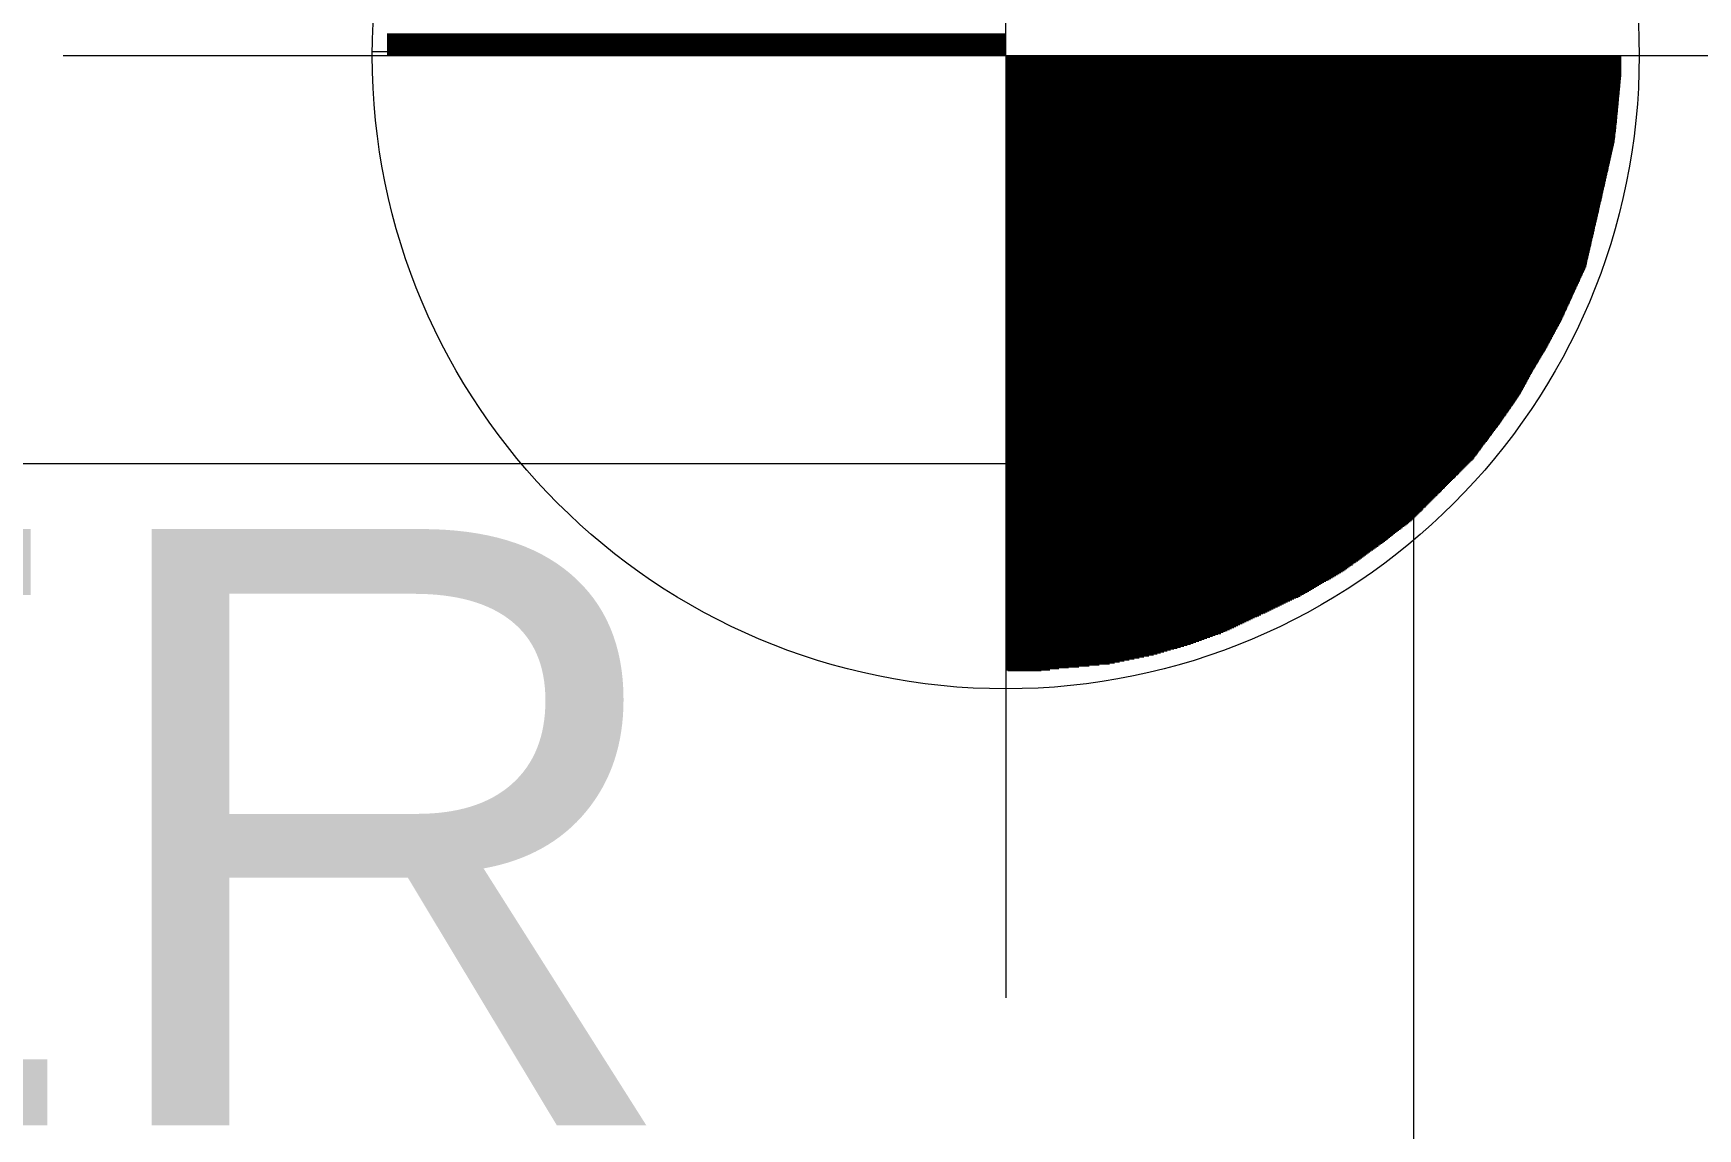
# Model space of a CAD drawing. Header units: millimetres. Extents: x 809 to 8159, y 33 to 4533.
# Drawn here: x 2385.38 to 2417.27, y 2997.61 to 3018.6 of the extents above; entities that cross this region are included whole.
import ezdxf

# ---------------------------------------------------------------- set-up
doc = ezdxf.new("R2010")
doc.units = ezdxf.units.MM
for name, color, linetype, lineweight in [('cevre kotlar', 6, 'Continuous', 0), ('DUVAR TARAMA', 9, 'Continuous', 9), ('MAHAL', 6, 'Continuous', 0), ('MERDIVEN', 4, 'Continuous', 0)]:
    doc.layers.add(name, color=color, linetype=linetype, lineweight=lineweight)
doc.styles.get("Standard").update_dxf_attribs({"font": 'arial.ttf'})

# ---------------------------------------------------------------- blocks, each defined once
blk = doc.blocks.new('K_K')
at = {"layer": 'cevre kotlar', "color": 2, "lineweight": 0}
for p, q in [((-0.0088, 0.0012), (-0.0085, 0.7383)), ((-0.4925, 0.0183), (-0.0086, 0.0183)), ((-0.4925, 0.0175), (-0.0086, 0.0175)), ((-0.4925, 0.0168), (-0.0086, 0.0168)), ((-0.4925, 0.016), (-0.0086, 0.016)), ((-0.4925, 0.0152), (-0.0086, 0.0152)), ((-0.4925, 0.0145), (-0.0086, 0.0145)), ((-0.4925, 0.0137), (-0.0086, 0.0137)), ((-0.7459, 0.0014), (-0.0086, 0.0014)), ((-0.5042, 0.0045), (-0.0086, 0.0045)), ((-0.4925, 0.0129), (-0.0086, 0.0129)), ((-0.4925, 0.0122), (-0.0086, 0.0122)), ((-0.4925, 0.0114), (-0.0086, 0.0114)), ((-0.4925, 0.0106), (-0.0086, 0.0106)), ((-0.4925, 0.0099), (-0.0086, 0.0099)), ((-0.4925, 0.0091), (-0.0086, 0.0091)), ((-0.4925, 0.0083), (-0.0086, 0.0083)), ((-0.4925, 0.0076), (-0.0086, 0.0076)), ((-0.4925, 0.0068), (-0.0086, 0.0068)), ((-0.4925, 0.006), (-0.0086, 0.006)), ((-0.4925, 0.0053), (-0.0086, 0.0053)), ((-0.4925, 0.0037), (-0.0086, 0.0037)), ((-0.4925, 0.003), (-0.0086, 0.003)), ((-0.4925, 0.0022), (-0.0086, 0.0022)), ((-0.0088, 0.0012), (-0.0088, -0.7359)), ((-0.0088, 0.0012), (0.7284, 0.0012)), ((-0.0088, 0.0004), (0.4725, 0.0004)), ((-0.0088, -0.0003), (0.4725, -0.0003)), ((-0.0088, -0.0011), (0.4725, -0.0011)), ((-0.0088, -0.0019), (0.4725, -0.0019)), ((-0.0088, -0.0026), (0.4725, -0.0026)), ((-0.0088, -0.0034), (0.4725, -0.0034)), ((-0.0088, -0.0042), (0.4725, -0.0042)), ((-0.0088, -0.0049), (0.4725, -0.0049)), ((-0.0088, -0.0057), (0.4725, -0.0057)), ((-0.0088, -0.0065), (0.4725, -0.0065)), ((-0.0088, -0.0072), (0.4725, -0.0072)), ((-0.0088, -0.008), (0.4725, -0.008)), ((-0.0088, -0.0088), (0.4725, -0.0088)), ((-0.0088, -0.0095), (0.4725, -0.0095)), ((-0.0088, -0.0103), (0.4725, -0.0103)), ((-0.0088, -0.0111), (0.4725, -0.0111)), ((-0.0088, -0.0119), (0.4725, -0.0119)), ((-0.0088, -0.0126), (0.4725, -0.0126)), ((-0.0088, -0.0134), (0.4725, -0.0134)), ((-0.0088, -0.0142), (0.4725, -0.0142)), ((-0.0088, -0.0149), (0.4724, -0.0149)), ((-0.0088, -0.0157), (0.4723, -0.0157)), ((-0.0088, -0.0165), (0.4723, -0.0165)), ((-0.0088, -0.0172), (0.4722, -0.0172)), ((-0.0088, -0.018), (0.4721, -0.018)), ((-0.0088, -0.0188), (0.472, -0.0188)), ((-0.0088, -0.0195), (0.472, -0.0195)), ((-0.0088, -0.0203), (0.4719, -0.0203)), ((-0.0088, -0.0211), (0.4718, -0.0211)), ((-0.0088, -0.0218), (0.4718, -0.0218)), ((-0.0088, -0.0226), (0.4717, -0.0226)), ((-0.0088, -0.0234), (0.4716, -0.0234)), ((-0.0088, -0.0241), (0.4715, -0.0241)), ((-0.0088, -0.0249), (0.4715, -0.0249)), ((-0.0088, -0.0257), (0.4714, -0.0257)), ((-0.0088, -0.0264), (0.4713, -0.0264)), ((-0.0088, -0.0272), (0.4712, -0.0272)), ((-0.0088, -0.028), (0.4712, -0.028)), ((-0.0088, -0.0287), (0.4711, -0.0287)), ((-0.0088, -0.0295), (0.471, -0.0295)), ((-0.0088, -0.0303), (0.4709, -0.0303)), ((-0.0088, -0.031), (0.4709, -0.031)), ((-0.0088, -0.0318), (0.4708, -0.0318)), ((-0.0088, -0.0326), (0.4707, -0.0326)), ((-0.0088, -0.0333), (0.4707, -0.0333)), ((-0.0088, -0.0341), (0.4706, -0.0341)), ((-0.0088, -0.0349), (0.4705, -0.0349)), ((-0.0088, -0.0356), (0.4704, -0.0356)), ((-0.0088, -0.0364), (0.4704, -0.0364)), ((-0.0088, -0.0372), (0.4703, -0.0372)), ((-0.0088, -0.0379), (0.4702, -0.0379)), ((-0.0088, -0.0387), (0.4701, -0.0387)), ((-0.0088, -0.0395), (0.4701, -0.0395)), ((-0.0088, -0.0402), (0.47, -0.0402)), ((-0.0088, -0.041), (0.4699, -0.041)), ((-0.0088, -0.0418), (0.4699, -0.0418)), ((-0.0088, -0.0425), (0.4698, -0.0425)), ((-0.0088, -0.0433), (0.4697, -0.0433)), ((-0.0088, -0.0441), (0.4696, -0.0441)), ((-0.0088, -0.0448), (0.4696, -0.0448)), ((-0.0088, -0.0456), (0.4695, -0.0456)), ((-0.0088, -0.0464), (0.4694, -0.0464)), ((-0.0088, -0.0471), (0.4693, -0.0471)), ((-0.0088, -0.0479), (0.4693, -0.0479)), ((-0.0088, -0.0487), (0.4692, -0.0487)), ((-0.0088, -0.0495), (0.4691, -0.0495)), ((-0.0088, -0.0502), (0.469, -0.0502)), ((-0.0088, -0.051), (0.469, -0.051)), ((-0.0088, -0.0518), (0.4689, -0.0518)), ((-0.0088, -0.0525), (0.4688, -0.0525)), ((-0.0088, -0.0533), (0.4687, -0.0533)), ((-0.0088, -0.0541), (0.4686, -0.0541)), ((-0.0088, -0.0548), (0.4685, -0.0548)), ((-0.0088, -0.0556), (0.4685, -0.0556)), ((-0.0088, -0.0564), (0.4684, -0.0564)), ((-0.0088, -0.0571), (0.4683, -0.0571)), ((-0.0088, -0.0579), (0.4682, -0.0579)), ((-0.0088, -0.0587), (0.4681, -0.0587)), ((-0.0088, -0.0594), (0.468, -0.0594)), ((-0.0088, -0.0602), (0.4679, -0.0602)), ((-0.0088, -0.061), (0.4679, -0.061)), ((-0.0088, -0.0617), (0.4678, -0.0617)), ((-0.0088, -0.0625), (0.4677, -0.0625)), ((-0.0088, -0.0633), (0.4676, -0.0633)), ((-0.0088, -0.064), (0.4675, -0.064)), ((-0.0088, -0.0648), (0.4674, -0.0648)), ((-0.0088, -0.0656), (0.4673, -0.0656)), ((-0.0088, -0.0663), (0.4672, -0.0663)), ((-0.0088, -0.0671), (0.467, -0.0671)), ((-0.0088, -0.0679), (0.4668, -0.0679)), ((-0.0088, -0.0686), (0.4667, -0.0686)), ((-0.0088, -0.0694), (0.4665, -0.0694)), ((-0.0088, -0.0702), (0.4663, -0.0702)), ((-0.0088, -0.0709), (0.4662, -0.0709)), ((-0.0088, -0.0717), (0.466, -0.0717)), ((-0.0088, -0.0725), (0.4658, -0.0725)), ((-0.0088, -0.0732), (0.4656, -0.0732)), ((-0.0088, -0.074), (0.4655, -0.074)), ((-0.0088, -0.0748), (0.4653, -0.0748)), ((-0.0088, -0.0755), (0.4651, -0.0755)), ((-0.0088, -0.0763), (0.4649, -0.0763)), ((-0.0088, -0.0771), (0.4648, -0.0771)), ((-0.0088, -0.0778), (0.4646, -0.0778)), ((-0.0088, -0.0786), (0.4644, -0.0786)), ((-0.0088, -0.0794), (0.4642, -0.0794)), ((-0.0088, -0.0801), (0.4641, -0.0801)), ((-0.0088, -0.0809), (0.4639, -0.0809)), ((-0.0088, -0.0817), (0.4637, -0.0817)), ((-0.0088, -0.0824), (0.4636, -0.0824)), ((-0.0088, -0.0832), (0.4634, -0.0832)), ((-0.0088, -0.084), (0.4632, -0.084)), ((-0.0088, -0.0847), (0.463, -0.0847)), ((-0.0088, -0.0855), (0.4629, -0.0855)), ((-0.0088, -0.0863), (0.4627, -0.0863)), ((-0.0088, -0.0871), (0.4625, -0.0871)), ((-0.0088, -0.0878), (0.4623, -0.0878)), ((-0.0088, -0.0886), (0.4622, -0.0886)), ((-0.0088, -0.0894), (0.462, -0.0894)), ((-0.0088, -0.0901), (0.4618, -0.0901)), ((-0.0088, -0.0909), (0.4616, -0.0909)), ((-0.0088, -0.0917), (0.4615, -0.0917)), ((-0.0088, -0.0924), (0.4613, -0.0924)), ((-0.0088, -0.0932), (0.4611, -0.0932)), ((-0.0088, -0.094), (0.461, -0.094)), ((-0.0088, -0.0947), (0.4608, -0.0947)), ((-0.0088, -0.0955), (0.4606, -0.0955)), ((-0.0088, -0.0963), (0.4604, -0.0963)), ((-0.0088, -0.097), (0.4603, -0.097)), ((-0.0088, -0.0978), (0.4601, -0.0978)), ((-0.0088, -0.0986), (0.4599, -0.0986)), ((-0.0088, -0.0993), (0.4597, -0.0993)), ((-0.0088, -0.1001), (0.4596, -0.1001)), ((-0.0088, -0.1009), (0.4594, -0.1009)), ((-0.0088, -0.1016), (0.4592, -0.1016)), ((-0.0088, -0.1024), (0.459, -0.1024)), ((-0.0088, -0.1032), (0.4589, -0.1032)), ((-0.0088, -0.1039), (0.4587, -0.1039)), ((-0.0088, -0.1047), (0.4585, -0.1047)), ((-0.0088, -0.1055), (0.4584, -0.1055)), ((-0.0088, -0.1062), (0.4582, -0.1062)), ((-0.0088, -0.107), (0.458, -0.107)), ((-0.0088, -0.1078), (0.4578, -0.1078)), ((-0.0088, -0.1085), (0.4577, -0.1085)), ((-0.0088, -0.1093), (0.4575, -0.1093)), ((-0.0088, -0.1101), (0.4573, -0.1101)), ((-0.0088, -0.1108), (0.4571, -0.1108)), ((-0.0088, -0.1116), (0.457, -0.1116)), ((-0.0088, -0.1124), (0.4568, -0.1124)), ((-0.0088, -0.1131), (0.4566, -0.1131)), ((-0.0088, -0.1139), (0.4564, -0.1139)), ((-0.0088, -0.1147), (0.4563, -0.1147)), ((-0.0088, -0.1154), (0.4561, -0.1154)), ((-0.0088, -0.1162), (0.4559, -0.1162)), ((-0.0088, -0.117), (0.4558, -0.117)), ((-0.0088, -0.1177), (0.4556, -0.1177)), ((-0.0088, -0.1185), (0.4554, -0.1185)), ((-0.0088, -0.1193), (0.4552, -0.1193)), ((-0.0088, -0.12), (0.4551, -0.12)), ((-0.0088, -0.1208), (0.4549, -0.1208)), ((-0.0088, -0.1216), (0.4547, -0.1216)), ((-0.0088, -0.1223), (0.4545, -0.1223)), ((-0.0088, -0.1231), (0.4543, -0.1231)), ((-0.0088, -0.1239), (0.4542, -0.1239)), ((-0.0088, -0.1247), (0.454, -0.1247)), ((-0.0088, -0.1254), (0.4538, -0.1254)), ((-0.0088, -0.1262), (0.4536, -0.1262)), ((-0.0088, -0.127), (0.4535, -0.127)), ((-0.0088, -0.1277), (0.4533, -0.1277)), ((-0.0088, -0.1285), (0.4531, -0.1285)), ((-0.0088, -0.1293), (0.4529, -0.1293)), ((-0.0088, -0.13), (0.4528, -0.13)), ((-0.0088, -0.1308), (0.4526, -0.1308)), ((-0.0088, -0.1316), (0.4524, -0.1316)), ((-0.0088, -0.1323), (0.4522, -0.1323)), ((-0.0088, -0.1331), (0.452, -0.1331)), ((-0.0088, -0.1339), (0.4519, -0.1339)), ((-0.0088, -0.1346), (0.4517, -0.1346)), ((-0.0088, -0.1354), (0.4515, -0.1354)), ((-0.0088, -0.1362), (0.4513, -0.1362)), ((-0.0088, -0.1369), (0.4512, -0.1369)), ((-0.0088, -0.1377), (0.451, -0.1377)), ((-0.0088, -0.1385), (0.4508, -0.1385)), ((-0.0088, -0.1392), (0.4506, -0.1392)), ((-0.0088, -0.14), (0.4505, -0.14)), ((-0.0088, -0.1408), (0.4503, -0.1408)), ((-0.0088, -0.1415), (0.4501, -0.1415)), ((-0.0088, -0.1423), (0.4499, -0.1423)), ((-0.0088, -0.1431), (0.4497, -0.1431)), ((-0.0088, -0.1438), (0.4496, -0.1438)), ((-0.0088, -0.1446), (0.4494, -0.1446)), ((-0.0088, -0.1454), (0.4492, -0.1454)), ((-0.0088, -0.1461), (0.449, -0.1461)), ((-0.0088, -0.1469), (0.4489, -0.1469)), ((-0.0088, -0.1477), (0.4487, -0.1477)), ((-0.0088, -0.1484), (0.4485, -0.1484)), ((-0.0088, -0.1492), (0.4483, -0.1492)), ((-0.0088, -0.15), (0.4482, -0.15)), ((-0.0088, -0.1507), (0.448, -0.1507)), ((-0.0088, -0.1515), (0.4478, -0.1515)), ((-0.0088, -0.1523), (0.4476, -0.1523)), ((-0.0088, -0.153), (0.4474, -0.153)), ((-0.0088, -0.1538), (0.4473, -0.1538)), ((-0.0088, -0.1546), (0.4471, -0.1546)), ((-0.0088, -0.1553), (0.4469, -0.1553)), ((-0.0088, -0.1561), (0.4467, -0.1561)), ((-0.0088, -0.1569), (0.4466, -0.1569)), ((-0.0088, -0.1576), (0.4464, -0.1576)), ((-0.0088, -0.1584), (0.4462, -0.1584)), ((-0.0088, -0.1592), (0.446, -0.1592)), ((-0.0088, -0.1599), (0.4458, -0.1599)), ((-0.0088, -0.1607), (0.4457, -0.1607)), ((-0.0088, -0.1615), (0.4455, -0.1615)), ((-0.0088, -0.1622), (0.4453, -0.1622)), ((-0.0088, -0.163), (0.4451, -0.163)), ((-0.0088, -0.1638), (0.445, -0.1638)), ((-0.0088, -0.1646), (0.4447, -0.1646)), ((-0.0088, -0.1653), (0.4443, -0.1653)), ((-0.0088, -0.1661), (0.444, -0.1661)), ((-0.0088, -0.1669), (0.4436, -0.1669)), ((-0.0088, -0.1676), (0.4433, -0.1676)), ((-0.0088, -0.1684), (0.4429, -0.1684)), ((-0.0088, -0.1692), (0.4426, -0.1692)), ((-0.0088, -0.1699), (0.4422, -0.1699)), ((-0.0088, -0.1707), (0.4419, -0.1707)), ((-0.0088, -0.1715), (0.4415, -0.1715)), ((-0.0088, -0.1722), (0.4412, -0.1722)), ((-0.0088, -0.173), (0.4408, -0.173)), ((-0.0088, -0.1738), (0.4405, -0.1738)), ((-0.0088, -0.1745), (0.4401, -0.1745)), ((-0.0088, -0.1753), (0.4398, -0.1753)), ((-0.0088, -0.1761), (0.4394, -0.1761)), ((-0.0088, -0.1768), (0.439, -0.1768)), ((-0.0088, -0.1776), (0.4387, -0.1776)), ((-0.0088, -0.1784), (0.4383, -0.1784)), ((-0.0088, -0.1791), (0.438, -0.1791)), ((-0.0088, -0.1799), (0.4376, -0.1799)), ((-0.0088, -0.1807), (0.4373, -0.1807)), ((-0.0088, -0.1814), (0.4369, -0.1814)), ((-0.0088, -0.1822), (0.4366, -0.1822)), ((-0.0088, -0.183), (0.4362, -0.183)), ((-0.0088, -0.1837), (0.4359, -0.1837)), ((-0.0088, -0.1845), (0.4355, -0.1845)), ((-0.0088, -0.1853), (0.4352, -0.1853)), ((-0.0088, -0.186), (0.4348, -0.186)), ((-0.0088, -0.1868), (0.4345, -0.1868)), ((-0.0088, -0.1876), (0.4341, -0.1876)), ((-0.0088, -0.1883), (0.4338, -0.1883)), ((-0.0088, -0.1891), (0.4334, -0.1891)), ((-0.0088, -0.1899), (0.4331, -0.1899)), ((-0.0088, -0.1906), (0.4327, -0.1906)), ((-0.0088, -0.1914), (0.4324, -0.1914)), ((-0.0088, -0.1922), (0.432, -0.1922)), ((-0.0088, -0.1929), (0.4317, -0.1929)), ((-0.0088, -0.1937), (0.4313, -0.1937)), ((-0.0088, -0.1945), (0.431, -0.1945)), ((-0.0088, -0.1952), (0.4306, -0.1952)), ((-0.0088, -0.196), (0.4303, -0.196)), ((-0.0088, -0.1968), (0.4299, -0.1968)), ((-0.0088, -0.1975), (0.4296, -0.1975)), ((-0.0088, -0.1983), (0.4292, -0.1983)), ((-0.0088, -0.1991), (0.4288, -0.1991)), ((-0.0088, -0.1998), (0.4285, -0.1998)), ((-0.0088, -0.2006), (0.4281, -0.2006)), ((-0.0088, -0.2014), (0.4278, -0.2014)), ((-0.0088, -0.2022), (0.4274, -0.2022)), ((-0.0088, -0.2029), (0.4271, -0.2029)), ((-0.0088, -0.2037), (0.4267, -0.2037)), ((-0.0088, -0.2045), (0.4264, -0.2045)), ((-0.0088, -0.2052), (0.426, -0.2052)), ((-0.0088, -0.206), (0.4256, -0.206)), ((-0.0088, -0.2068), (0.4252, -0.2068)), ((-0.0088, -0.2075), (0.4248, -0.2075)), ((-0.0088, -0.2083), (0.4244, -0.2083)), ((-0.0088, -0.2091), (0.424, -0.2091)), ((-0.0088, -0.2098), (0.4236, -0.2098)), ((-0.0088, -0.2106), (0.4232, -0.2106)), ((-0.0088, -0.2114), (0.4227, -0.2114)), ((-0.0088, -0.2121), (0.4223, -0.2121)), ((-0.0088, -0.2129), (0.4219, -0.2129)), ((-0.0088, -0.2137), (0.4215, -0.2137)), ((-0.0088, -0.2144), (0.4211, -0.2144)), ((-0.0088, -0.2152), (0.4207, -0.2152)), ((-0.0088, -0.216), (0.4203, -0.216)), ((-0.0088, -0.2167), (0.4199, -0.2167)), ((-0.0088, -0.2175), (0.4194, -0.2175)), ((-0.0088, -0.2183), (0.419, -0.2183)), ((-0.0088, -0.219), (0.4186, -0.219)), ((-0.0088, -0.2198), (0.4182, -0.2198)), ((-0.0088, -0.2206), (0.4178, -0.2206)), ((-0.0088, -0.2213), (0.4174, -0.2213)), ((-0.0088, -0.2221), (0.417, -0.2221)), ((-0.0088, -0.2229), (0.4166, -0.2229)), ((-0.0088, -0.2236), (0.4161, -0.2236)), ((-0.0088, -0.2244), (0.4157, -0.2244)), ((-0.0088, -0.2252), (0.4153, -0.2252)), ((-0.0088, -0.2259), (0.4149, -0.2259)), ((-0.0088, -0.2267), (0.4145, -0.2267)), ((-0.0088, -0.2275), (0.4141, -0.2275)), ((-0.0088, -0.2282), (0.4136, -0.2282)), ((-0.0088, -0.229), (0.4132, -0.229)), ((-0.0088, -0.2298), (0.4127, -0.2298)), ((-0.0088, -0.2305), (0.4123, -0.2305)), ((-0.0088, -0.2313), (0.4118, -0.2313)), ((-0.0088, -0.2321), (0.4113, -0.2321)), ((-0.0088, -0.2328), (0.4109, -0.2328)), ((-0.0088, -0.2336), (0.4104, -0.2336)), ((-0.0088, -0.2344), (0.41, -0.2344)), ((-0.0088, -0.2351), (0.4095, -0.2351)), ((-0.0088, -0.2359), (0.409, -0.2359)), ((-0.0088, -0.2367), (0.4086, -0.2367)), ((-0.0088, -0.2374), (0.4081, -0.2374)), ((-0.0088, -0.2382), (0.4077, -0.2382)), ((-0.0088, -0.239), (0.4072, -0.239)), ((-0.0088, -0.2398), (0.4067, -0.2398)), ((-0.0088, -0.2405), (0.4063, -0.2405)), ((-0.0088, -0.2413), (0.4058, -0.2413)), ((-0.0088, -0.2421), (0.4054, -0.2421)), ((-0.0088, -0.2428), (0.4049, -0.2428)), ((-0.0088, -0.2436), (0.4044, -0.2436)), ((-0.0088, -0.2444), (0.404, -0.2444)), ((-0.0088, -0.2451), (0.4035, -0.2451)), ((-0.0088, -0.2459), (0.4031, -0.2459)), ((-0.0088, -0.2467), (0.4027, -0.2467)), ((-0.0088, -0.2474), (0.4023, -0.2474)), ((-0.0088, -0.2482), (0.4018, -0.2482)), ((-0.0088, -0.249), (0.4014, -0.249)), ((-0.0088, -0.2497), (0.401, -0.2497)), ((-0.0088, -0.2505), (0.4006, -0.2505)), ((-0.0088, -0.2513), (0.4002, -0.2513)), ((-0.0088, -0.252), (0.3997, -0.252)), ((-0.0088, -0.2528), (0.3993, -0.2528)), ((-0.0088, -0.2536), (0.3989, -0.2536)), ((-0.0088, -0.2543), (0.3985, -0.2543)), ((-0.0088, -0.2551), (0.3981, -0.2551)), ((-0.0088, -0.2559), (0.3976, -0.2559)), ((-0.0088, -0.2566), (0.3972, -0.2566)), ((-0.0088, -0.2574), (0.3968, -0.2574)), ((-0.0088, -0.2582), (0.3964, -0.2582)), ((-0.0088, -0.2589), (0.396, -0.2589)), ((-0.0088, -0.2597), (0.3956, -0.2597)), ((-0.0088, -0.2605), (0.3951, -0.2605)), ((-0.0088, -0.2612), (0.3947, -0.2612)), ((-0.0088, -0.262), (0.3943, -0.262)), ((-0.0088, -0.2628), (0.3939, -0.2628)), ((-0.0088, -0.2635), (0.3935, -0.2635)), ((-0.0088, -0.2643), (0.393, -0.2643)), ((-0.0088, -0.2651), (0.3925, -0.2651)), ((-0.0088, -0.2658), (0.392, -0.2658)), ((-0.0088, -0.2666), (0.3914, -0.2666)), ((-0.0088, -0.2674), (0.3909, -0.2674)), ((-0.0088, -0.2681), (0.3904, -0.2681)), ((-0.0088, -0.2689), (0.3898, -0.2689)), ((-0.0088, -0.2697), (0.3893, -0.2697)), ((-0.0088, -0.2704), (0.3888, -0.2704)), ((-0.0088, -0.2712), (0.3882, -0.2712)), ((-0.0088, -0.272), (0.3877, -0.272)), ((-0.0088, -0.2727), (0.3872, -0.2727)), ((-0.0088, -0.2735), (0.3866, -0.2735)), ((-0.0088, -0.2743), (0.3861, -0.2743)), ((-0.0088, -0.275), (0.3856, -0.275)), ((-0.0088, -0.2758), (0.385, -0.2758)), ((-0.0088, -0.2766), (0.3845, -0.2766)), ((-0.0088, -0.2774), (0.384, -0.2774)), ((-0.0088, -0.2781), (0.3835, -0.2781)), ((-0.0088, -0.2789), (0.3829, -0.2789)), ((-0.0088, -0.2797), (0.3824, -0.2797)), ((-0.0088, -0.2804), (0.3819, -0.2804)), ((-0.0088, -0.2812), (0.3813, -0.2812)), ((-0.0088, -0.282), (0.3808, -0.282)), ((-0.0088, -0.2827), (0.3803, -0.2827)), ((-0.0088, -0.2835), (0.3797, -0.2835)), ((-0.0088, -0.2843), (0.3792, -0.2843)), ((-0.0088, -0.285), (0.3787, -0.285)), ((-0.0088, -0.2858), (0.3781, -0.2858)), ((-0.0088, -0.2866), (0.3776, -0.2866)), ((-0.0088, -0.2873), (0.377, -0.2873)), ((-0.0088, -0.2881), (0.3765, -0.2881)), ((-0.0088, -0.2889), (0.3759, -0.2889)), ((-0.0088, -0.2896), (0.3753, -0.2896)), ((-0.0088, -0.2904), (0.3747, -0.2904)), ((-0.0088, -0.2912), (0.3742, -0.2912)), ((-0.0088, -0.2919), (0.3736, -0.2919)), ((-0.0088, -0.2927), (0.373, -0.2927)), ((-0.0088, -0.2935), (0.3724, -0.2935)), ((-0.0088, -0.2942), (0.3719, -0.2942)), ((-0.0088, -0.295), (0.3713, -0.295)), ((-0.0088, -0.2958), (0.3707, -0.2958)), ((-0.0088, -0.2965), (0.3701, -0.2965)), ((-0.0088, -0.2973), (0.3696, -0.2973)), ((-0.0088, -0.2981), (0.369, -0.2981)), ((-0.0088, -0.2988), (0.3684, -0.2988)), ((-0.0088, -0.2996), (0.3678, -0.2996)), ((-0.0088, -0.3004), (0.3673, -0.3004)), ((-0.0088, -0.3011), (0.3667, -0.3011)), ((-0.0088, -0.3019), (0.3661, -0.3019)), ((-0.0088, -0.3027), (0.3655, -0.3027)), ((-0.0088, -0.3034), (0.3649, -0.3034)), ((-0.0088, -0.3042), (0.3644, -0.3042)), ((-0.0088, -0.305), (0.3638, -0.305)), ((-0.0088, -0.3057), (0.3632, -0.3057)), ((-0.0088, -0.3065), (0.3626, -0.3065)), ((-0.0088, -0.3073), (0.3621, -0.3073)), ((-0.0088, -0.308), (0.3615, -0.308)), ((-0.0088, -0.3088), (0.3609, -0.3088)), ((-0.0088, -0.3096), (0.3603, -0.3096)), ((-0.0088, -0.3103), (0.3598, -0.3103)), ((-0.0088, -0.3111), (0.3592, -0.3111)), ((-0.0088, -0.3119), (0.3586, -0.3119)), ((-0.0088, -0.3126), (0.358, -0.3126)), ((-0.0088, -0.3134), (0.3575, -0.3134)), ((-0.0088, -0.3142), (0.3569, -0.3142)), ((-0.0088, -0.315), (0.3561, -0.315)), ((-0.0088, -0.3157), (0.3553, -0.3157)), ((-0.0088, -0.3165), (0.3546, -0.3165)), ((-0.0088, -0.3173), (0.3538, -0.3173)), ((-0.0088, -0.318), (0.353, -0.318)), ((-0.0088, -0.3188), (0.3523, -0.3188)), ((-0.0088, -0.3196), (0.3515, -0.3196)), ((-0.0088, -0.3203), (0.3507, -0.3203)), ((-0.0088, -0.3211), (0.35, -0.3211)), ((-0.0088, -0.3219), (0.3492, -0.3219)), ((-0.0088, -0.3226), (0.3484, -0.3226)), ((-0.0088, -0.3234), (0.3477, -0.3234)), ((-0.0088, -0.3242), (0.3469, -0.3242)), ((-0.0088, -0.3249), (0.3461, -0.3249)), ((-0.0088, -0.3257), (0.3454, -0.3257)), ((-0.0088, -0.3265), (0.3446, -0.3265)), ((-0.0088, -0.3272), (0.3438, -0.3272)), ((-0.0088, -0.328), (0.3431, -0.328)), ((-0.0088, -0.3288), (0.3423, -0.3288)), ((-0.0088, -0.3295), (0.3415, -0.3295)), ((-0.0088, -0.3303), (0.3408, -0.3303)), ((-0.0088, -0.3311), (0.34, -0.3311)), ((-0.0088, -0.3318), (0.3392, -0.3318)), ((-0.0088, -0.3326), (0.3385, -0.3326)), ((-0.0088, -0.3334), (0.3377, -0.3334)), ((-0.0088, -0.3341), (0.3369, -0.3341)), ((-0.0088, -0.3349), (0.3362, -0.3349)), ((-0.0088, -0.3357), (0.3354, -0.3357)), ((-0.0088, -0.3364), (0.3346, -0.3364)), ((-0.0088, -0.3372), (0.3339, -0.3372)), ((-0.0088, -0.338), (0.3331, -0.338)), ((-0.0088, -0.3387), (0.3323, -0.3387)), ((-0.0088, -0.3395), (0.3316, -0.3395)), ((-0.0088, -0.3403), (0.3308, -0.3403)), ((-0.0088, -0.341), (0.33, -0.341)), ((-0.0088, -0.3418), (0.3293, -0.3418)), ((-0.0088, -0.3426), (0.3285, -0.3426)), ((-0.0088, -0.3433), (0.3277, -0.3433)), ((-0.0088, -0.3441), (0.327, -0.3441)), ((-0.0088, -0.3449), (0.3262, -0.3449)), ((-0.0088, -0.3456), (0.3254, -0.3456)), ((-0.0088, -0.3464), (0.3247, -0.3464)), ((-0.0088, -0.3472), (0.3239, -0.3472)), ((-0.0088, -0.3479), (0.3231, -0.3479)), ((-0.0088, -0.3487), (0.3223, -0.3487)), ((-0.0088, -0.3495), (0.3216, -0.3495)), ((-0.0088, -0.3502), (0.3208, -0.3502)), ((-0.0088, -0.351), (0.32, -0.351)), ((-0.0088, -0.3518), (0.3193, -0.3518)), ((-0.0088, -0.3525), (0.3185, -0.3525)), ((-0.0088, -0.3533), (0.3177, -0.3533)), ((-0.0088, -0.3541), (0.317, -0.3541)), ((-0.0088, -0.3549), (0.3162, -0.3549)), ((-0.0088, -0.3556), (0.3154, -0.3556)), ((-0.0088, -0.3564), (0.3147, -0.3564)), ((-0.0088, -0.3572), (0.3139, -0.3572)), ((-0.0088, -0.3579), (0.3131, -0.3579)), ((-0.0088, -0.3587), (0.3124, -0.3587)), ((-0.0088, -0.3595), (0.3116, -0.3595)), ((-0.0088, -0.3602), (0.3108, -0.3602)), ((-0.0088, -0.361), (0.3101, -0.361)), ((-0.0088, -0.3618), (0.3093, -0.3618)), ((-0.0088, -0.3625), (0.3085, -0.3625)), ((-0.0088, -0.3633), (0.3075, -0.3633)), ((-0.0088, -0.3641), (0.3065, -0.3641)), ((-0.0088, -0.3648), (0.3055, -0.3648)), ((-0.0088, -0.3656), (0.3045, -0.3656)), ((-0.0088, -0.3664), (0.3035, -0.3664)), ((-0.0088, -0.3671), (0.3025, -0.3671)), ((-0.0088, -0.3679), (0.3015, -0.3679)), ((-0.0088, -0.3687), (0.3005, -0.3687)), ((-0.0088, -0.3694), (0.2995, -0.3694)), ((-0.0088, -0.3702), (0.2985, -0.3702)), ((-0.0088, -0.371), (0.2975, -0.371)), ((-0.0088, -0.3717), (0.2965, -0.3717)), ((-0.0088, -0.3725), (0.2955, -0.3725)), ((-0.0088, -0.3733), (0.2945, -0.3733)), ((-0.0088, -0.374), (0.2935, -0.374)), ((-0.0088, -0.3748), (0.2926, -0.3748)), ((-0.0088, -0.3756), (0.2916, -0.3756)), ((-0.0088, -0.3763), (0.2906, -0.3763)), ((-0.0088, -0.3771), (0.2896, -0.3771)), ((-0.0088, -0.3779), (0.2886, -0.3779)), ((-0.0088, -0.3786), (0.2876, -0.3786)), ((-0.0088, -0.3794), (0.2866, -0.3794)), ((-0.0088, -0.3802), (0.2855, -0.3802)), ((-0.0088, -0.3809), (0.2845, -0.3809)), ((-0.0088, -0.3817), (0.2834, -0.3817)), ((-0.0088, -0.3825), (0.2823, -0.3825)), ((-0.0088, -0.3832), (0.2813, -0.3832)), ((-0.0088, -0.384), (0.2802, -0.384)), ((-0.0088, -0.3848), (0.2792, -0.3848)), ((-0.0088, -0.3855), (0.2781, -0.3855)), ((-0.0088, -0.3863), (0.277, -0.3863)), ((-0.0088, -0.3871), (0.276, -0.3871)), ((-0.0088, -0.3878), (0.2749, -0.3878)), ((-0.0088, -0.3886), (0.2738, -0.3886)), ((-0.0088, -0.3894), (0.2728, -0.3894)), ((-0.0088, -0.3901), (0.2717, -0.3901)), ((-0.0088, -0.3909), (0.2707, -0.3909)), ((-0.0088, -0.3917), (0.2696, -0.3917)), ((-0.0088, -0.3925), (0.2685, -0.3925)), ((-0.0088, -0.3932), (0.2675, -0.3932)), ((-0.0088, -0.394), (0.2664, -0.394)), ((-0.0088, -0.3948), (0.2653, -0.3948)), ((-0.0088, -0.3955), (0.2643, -0.3955)), ((-0.0088, -0.3963), (0.2632, -0.3963)), ((-0.0088, -0.3971), (0.2622, -0.3971)), ((-0.0088, -0.3978), (0.2611, -0.3978)), ((-0.0088, -0.3986), (0.26, -0.3986)), ((-0.0088, -0.3994), (0.259, -0.3994)), ((-0.0088, -0.4001), (0.2579, -0.4001)), ((-0.0088, -0.4009), (0.2568, -0.4009)), ((-0.0088, -0.4017), (0.2558, -0.4017)), ((-0.0088, -0.4024), (0.2546, -0.4024)), ((-0.0088, -0.4032), (0.2533, -0.4032)), ((-0.0088, -0.404), (0.252, -0.404)), ((-0.0088, -0.4047), (0.2506, -0.4047)), ((-0.0088, -0.4055), (0.2493, -0.4055)), ((-0.0088, -0.4063), (0.248, -0.4063)), ((-0.0088, -0.407), (0.2467, -0.407)), ((-0.0088, -0.4078), (0.2453, -0.4078)), ((-0.0088, -0.4086), (0.244, -0.4086)), ((-0.0088, -0.4093), (0.2427, -0.4093)), ((-0.0088, -0.4101), (0.2414, -0.4101)), ((-0.0088, -0.4109), (0.24, -0.4109)), ((-0.0088, -0.4116), (0.2387, -0.4116)), ((-0.0088, -0.4124), (0.2374, -0.4124)), ((-0.0088, -0.4132), (0.2361, -0.4132)), ((-0.0088, -0.4139), (0.2347, -0.4139)), ((-0.0088, -0.4147), (0.2334, -0.4147)), ((-0.0088, -0.4155), (0.2321, -0.4155)), ((-0.0088, -0.4162), (0.2308, -0.4162)), ((-0.0088, -0.417), (0.2294, -0.417)), ((-0.0088, -0.4178), (0.2281, -0.4178)), ((-0.0088, -0.4185), (0.2268, -0.4185)), ((-0.0088, -0.4193), (0.2254, -0.4193)), ((-0.0088, -0.4201), (0.2241, -0.4201)), ((-0.0088, -0.4208), (0.2228, -0.4208)), ((-0.0088, -0.4216), (0.2213, -0.4216)), ((-0.0088, -0.4224), (0.2197, -0.4224)), ((-0.0088, -0.4231), (0.2181, -0.4231)), ((-0.0088, -0.4239), (0.2164, -0.4239)), ((-0.0088, -0.4247), (0.2148, -0.4247)), ((-0.0088, -0.4254), (0.2132, -0.4254)), ((-0.0088, -0.4262), (0.2116, -0.4262)), ((-0.0088, -0.427), (0.21, -0.427)), ((-0.0088, -0.4277), (0.2084, -0.4277)), ((-0.0088, -0.4285), (0.2068, -0.4285)), ((-0.0088, -0.4293), (0.2052, -0.4293)), ((-0.0088, -0.4301), (0.2036, -0.4301)), ((-0.0088, -0.4308), (0.2019, -0.4308)), ((-0.0088, -0.4316), (0.2003, -0.4316)), ((-0.0088, -0.4324), (0.1987, -0.4324)), ((-0.0088, -0.4331), (0.1971, -0.4331)), ((-0.0088, -0.4339), (0.1955, -0.4339)), ((-0.0088, -0.4347), (0.1939, -0.4347)), ((-0.0088, -0.4354), (0.1923, -0.4354)), ((-0.0088, -0.4362), (0.1907, -0.4362)), ((-0.0088, -0.437), (0.189, -0.437)), ((-0.0088, -0.4377), (0.1874, -0.4377)), ((-0.0088, -0.4385), (0.1858, -0.4385)), ((-0.0088, -0.4393), (0.1842, -0.4393)), ((-0.0088, -0.44), (0.1825, -0.44)), ((-0.0088, -0.4408), (0.1809, -0.4408)), ((-0.0088, -0.4416), (0.1792, -0.4416)), ((-0.0088, -0.4423), (0.1776, -0.4423)), ((-0.0088, -0.4431), (0.176, -0.4431)), ((-0.0088, -0.4439), (0.1743, -0.4439)), ((-0.0088, -0.4446), (0.1727, -0.4446)), ((-0.0088, -0.4454), (0.171, -0.4454)), ((-0.0088, -0.4462), (0.1694, -0.4462)), ((-0.0088, -0.4469), (0.1677, -0.4469)), ((-0.0088, -0.4477), (0.1661, -0.4477)), ((-0.0088, -0.4485), (0.1644, -0.4485)), ((-0.0088, -0.4492), (0.1628, -0.4492)), ((-0.0088, -0.45), (0.1612, -0.45)), ((-0.0088, -0.4508), (0.1593, -0.4508)), ((-0.0088, -0.4515), (0.1571, -0.4515)), ((-0.0088, -0.4523), (0.155, -0.4523)), ((-0.0088, -0.4531), (0.1528, -0.4531)), ((-0.0088, -0.4538), (0.1507, -0.4538)), ((-0.0088, -0.4546), (0.1485, -0.4546)), ((-0.0088, -0.4554), (0.1464, -0.4554)), ((-0.0088, -0.4561), (0.1442, -0.4561)), ((-0.0088, -0.4569), (0.1421, -0.4569)), ((-0.0088, -0.4577), (0.1399, -0.4577)), ((-0.0088, -0.4584), (0.1378, -0.4584)), ((-0.0088, -0.4592), (0.1355, -0.4592)), ((-0.0088, -0.46), (0.1329, -0.46)), ((-0.0088, -0.4607), (0.1303, -0.4607)), ((-0.0088, -0.4615), (0.1277, -0.4615)), ((-0.0088, -0.4623), (0.1251, -0.4623)), ((-0.0088, -0.463), (0.1225, -0.463)), ((-0.0088, -0.4638), (0.1199, -0.4638)), ((-0.0088, -0.4646), (0.1173, -0.4646)), ((-0.0088, -0.4653), (0.1147, -0.4653)), ((-0.0088, -0.4661), (0.1121, -0.4661)), ((-0.0088, -0.4669), (0.1095, -0.4669)), ((-0.0088, -0.4677), (0.1068, -0.4677)), ((-0.0088, -0.4684), (0.103, -0.4684)), ((-0.0088, -0.4692), (0.0992, -0.4692)), ((-0.0088, -0.47), (0.0954, -0.47)), ((-0.0088, -0.4707), (0.0915, -0.4707)), ((-0.0088, -0.4715), (0.0877, -0.4715)), ((-0.0088, -0.4723), (0.0838, -0.4723)), ((-0.0088, -0.473), (0.08, -0.473)), ((-0.0088, -0.4738), (0.0762, -0.4738)), ((-0.0088, -0.4746), (0.0723, -0.4746)), ((-0.0088, -0.4753), (0.0643, -0.4753)), ((-0.0088, -0.4761), (0.0563, -0.4761)), ((-0.0088, -0.4769), (0.0482, -0.4769)), ((-0.0088, -0.4776), (0.0401, -0.4776)), ((-0.0088, -0.4784), (0.0326, -0.4784)), ((-0.0088, -0.4792), (0.0257, -0.4792)), ((-0.0073, -0.4799), (0.0188, -0.4799))]:
    blk.add_line(p, q, dxfattribs=at)
blk.add_circle((-0.0088, 0.0012), 0.4954, dxfattribs=at)

msp = doc.modelspace()

# ---------------------------------------------------------------- hatches: boundary and pattern name
at = {"layer": 'DUVAR TARAMA'}
h = msp.add_hatch(dxfattribs=at)
h.set_pattern_fill('ANSI31', color=256)
h.set_pattern_definition([(45, (18702.033, -431.9434), (-2.24506403, 2.24506403), [])])
h.paths.add_polyline_path([(5226.829, 3664.575), (5211.829, 3664.575), (5211.829, 3661.575), (5211.829, 3555.348), (5226.829, 3555.348)])
h.paths.add_polyline_path([(2067.173, 2676.399), (2206.582, 2676.399), (2206.582, 2732.98), (2067.173, 2732.98)], flags=9)
h.paths.add_polyline_path([(3748.355, 1720.074), (3748.355, 1699.535), (3768.962, 1699.535), (3768.962, 1720.074)], flags=9)
h.paths.add_polyline_path([(3748.402, 1692.958), (3748.402, 1672.419), (3769.01, 1672.419), (3769.01, 1692.958)], flags=9)
h.paths.add_polyline_path([(3748.402, 1665.999), (3748.402, 1645.46), (3769.01, 1645.46), (3769.01, 1665.999)], flags=9)
h.paths.add_polyline_path([(3748.402, 1638.896), (3748.402, 1618.357), (3769.01, 1618.357), (3769.01, 1638.896)], flags=9)
h.paths.add_polyline_path([(3748.402, 1610.068), (3748.402, 1589.529), (3769.01, 1589.529), (3769.01, 1610.068)], flags=9)
h.paths.add_polyline_path([(3748.402, 1584.965), (3748.402, 1564.426), (3769.01, 1564.426), (3769.01, 1584.965)], flags=9)
h.paths.add_polyline_path([(3748.402, 1558.019), (3748.402, 1537.48), (3769.01, 1537.48), (3769.01, 1558.019)], flags=9)
h.paths.add_polyline_path([(3748.402, 1531.019), (3748.402, 1510.48), (3769.01, 1510.48), (3769.01, 1531.019)], flags=9)
h.paths.add_polyline_path([(3748.402, 1503.999), (3748.402, 1483.46), (3769.01, 1483.46), (3769.01, 1503.999)], flags=9)
h.paths.add_polyline_path([(3748.402, 1476.992), (3748.402, 1456.453), (3769.01, 1456.453), (3769.01, 1476.992)], flags=9)
h.paths.add_polyline_path([(3748.402, 1450.074), (3748.402, 1429.535), (3769.01, 1429.535), (3769.01, 1450.074)], flags=9)
h.paths.add_polyline_path([(3782.999, 1422.962), (3782.999, 1402.423), (3803.606, 1402.423), (3803.606, 1422.962)], flags=9)
h.paths.add_polyline_path([(3782.999, 1450.003), (3782.999, 1429.464), (3803.606, 1429.464), (3803.606, 1450.003)], flags=9)
h.paths.add_polyline_path([(3782.999, 1502.072), (3782.999, 1481.534), (3803.606, 1481.534), (3803.606, 1502.072)], flags=9)
h.paths.add_polyline_path([(3782.999, 1476.901), (3782.999, 1456.362), (3803.606, 1456.362), (3803.606, 1476.901)], flags=9)
h.paths.add_polyline_path([(3782.999, 1530.969), (3782.999, 1510.43), (3803.606, 1510.43), (3803.606, 1530.969)], flags=9)
h.paths.add_polyline_path([(3782.999, 1550.254), (3782.999, 1537.484), (3803.606, 1537.484), (3803.606, 1550.254)], flags=9)
h.paths.add_polyline_path([(3782.999, 1577.254), (3782.999, 1564.484), (3803.606, 1564.484), (3803.606, 1577.254)], flags=9)
h.paths.add_polyline_path([(3783.04, 1604.233), (3783.04, 1591.464), (3803.647, 1591.464), (3803.647, 1604.233)], flags=9)
h.paths.add_polyline_path([(3782.999, 1631.227), (3782.999, 1618.457), (3803.606, 1618.457), (3803.606, 1631.227)], flags=9)
h.paths.add_polyline_path([(3783.04, 1658.308), (3783.04, 1645.539), (3803.647, 1645.539), (3803.647, 1658.308)], flags=9)
h.paths.add_polyline_path([(3783.04, 1685.192), (3783.04, 1672.423), (3803.647, 1672.423), (3803.647, 1685.192)], flags=9)
h.paths.add_polyline_path([(3782.999, 1712.233), (3782.999, 1699.464), (3803.606, 1699.464), (3803.606, 1712.233)], flags=9)
h.paths.add_polyline_path([(3782.999, 1739.131), (3782.999, 1726.362), (3803.606, 1726.362), (3803.606, 1739.131)], flags=9)
h.paths.add_polyline_path([(3782.999, 1764.303), (3782.999, 1751.534), (3803.606, 1751.534), (3803.606, 1764.303)], flags=9)
h.paths.add_polyline_path([(2568.93, 2953.023), (2589.469, 2953.023), (2589.469, 2973.63), (2568.93, 2973.63)], flags=9)
h.paths.add_polyline_path([(2541.95, 2953.023), (2562.489, 2953.023), (2562.489, 2973.63), (2541.95, 2973.63)], flags=9)
h.paths.add_polyline_path([(2337.738, 2917.096), (2350.507, 2917.096), (2350.507, 2937.703), (2337.738, 2937.703)], flags=9)
h.paths.add_polyline_path([(2514.957, 2953.023), (2535.496, 2953.023), (2535.496, 2973.63), (2514.957, 2973.63)], flags=9)
h.paths.add_polyline_path([(2487.875, 2953.023), (2508.414, 2953.023), (2508.414, 2973.63), (2487.875, 2973.63)], flags=9)
h.paths.add_polyline_path([(2460.991, 2953.023), (2481.53, 2953.023), (2481.53, 2973.63), (2460.991, 2973.63)], flags=9)
h.paths.add_polyline_path([(2433.95, 2953.023), (2454.489, 2953.023), (2454.489, 2973.63), (2433.95, 2973.63)], flags=9)
h.paths.add_polyline_path([(2407.053, 2953.023), (2427.591, 2953.023), (2427.591, 2973.63), (2407.053, 2973.63)], flags=9)
h.paths.add_polyline_path([(2381.881, 2953.023), (2402.42, 2953.023), (2402.42, 2973.63), (2381.881, 2973.63)], flags=24)
h.paths.add_polyline_path([(2352.984, 2953.023), (2373.523, 2953.023), (2373.523, 2973.63), (2352.984, 2973.63)], flags=24)
h.paths.add_polyline_path([(2364.738, 2917.096), (2377.507, 2917.096), (2377.507, 2937.703), (2364.738, 2937.703)], flags=9)
h.paths.add_polyline_path([(2391.758, 2917.137), (2404.528, 2917.137), (2404.528, 2937.744), (2391.758, 2937.744)], flags=9)
h.paths.add_polyline_path([(2418.765, 2917.096), (2431.534, 2917.096), (2431.534, 2937.703), (2418.765, 2937.703)], flags=9)
h.paths.add_polyline_path([(2445.683, 2917.137), (2458.453, 2917.137), (2458.453, 2937.744), (2445.683, 2937.744)], flags=9)
h.paths.add_polyline_path([(2472.799, 2917.137), (2485.569, 2917.137), (2485.569, 2937.744), (2472.799, 2937.744)], flags=9)
h.paths.add_polyline_path([(2499.758, 2917.096), (2512.528, 2917.096), (2512.528, 2937.703), (2499.758, 2937.703)], flags=9)
h.paths.add_polyline_path([(2526.86, 2917.096), (2539.63, 2917.096), (2539.63, 2937.703), (2526.86, 2937.703)], flags=9)
h.paths.add_polyline_path([(2555.689, 2917.096), (2568.458, 2917.096), (2568.458, 2937.703), (2555.689, 2937.703)], flags=9)
h.paths.add_polyline_path([(2303.965, 2932.205), (2409.899, 2932.205), (2409.899, 3017.169), (2303.965, 3017.169)], flags=9)
h.paths.add_polyline_path([(2650.841, 3233.304), (2746.685, 3233.304), (2746.685, 3314.885), (2650.841, 3314.885)], flags=9)
h.paths.add_polyline_path([(3365.842, 3017.88), (3461.685, 3017.88), (3461.685, 3099.461), (3365.842, 3099.461)], flags=9)

# ---------------------------------------------------------------- linework, layer by layer
at = {"layer": 'MERDIVEN'}
for p, q in [((2411.829, 3010.35), (2271.829, 3010.35)), ((2411.829, 2923.35), (2411.829, 3010.35))]:
    msp.add_line(p, q, dxfattribs=at)

# ---------------------------------------------------------------- block references
at = {"layer": 'cevre kotlar', "xscale": 24.49999999999999, "yscale": 24.49999999999999, "zscale": 24.49999999999999, "rotation": 0.009778997462988104}
msp.add_blockref('K_K', (2404.224, 3018.147), dxfattribs=at)

# ---------------------------------------------------------------- texts
at = {"layer": 'MAHAL', "insert": (2186.483, 3084.117), "char_height": 15, "attachment_point": 1}
msp.add_mtext_dynamic_manual_height_columns('\\pi132.36514;{\\fTrebuchet MS|b0|i0|c162|p34;B103\\P\\pi66.57221;YANGIN MERDİVENİ\\P\\pi116.33483;13.65m²\\P\\pi96.08721;\\fArial|b1|i0|c162|p34;\\H0.7619x;DÖŞ:\\fArial|b0|i0|c162|p34; MERMER\\P\\pi84.3487;\\fArial|b1|i0|c162|p34;DUV: \\fTrebuchet MS|b1|i0|c162|p34; SIVA\\fArial|b0|i0|c162|p34;+ BOYA\\P\\pi110.82109;\\fArial|b1|i0|c162|p34;TAV: \\fArial|b0|i0|c162|p34;BRÜT}', width=306.12421, gutter_width=1, heights=[0], dxfattribs=at)

doc.saveas('drawing.dxf')
